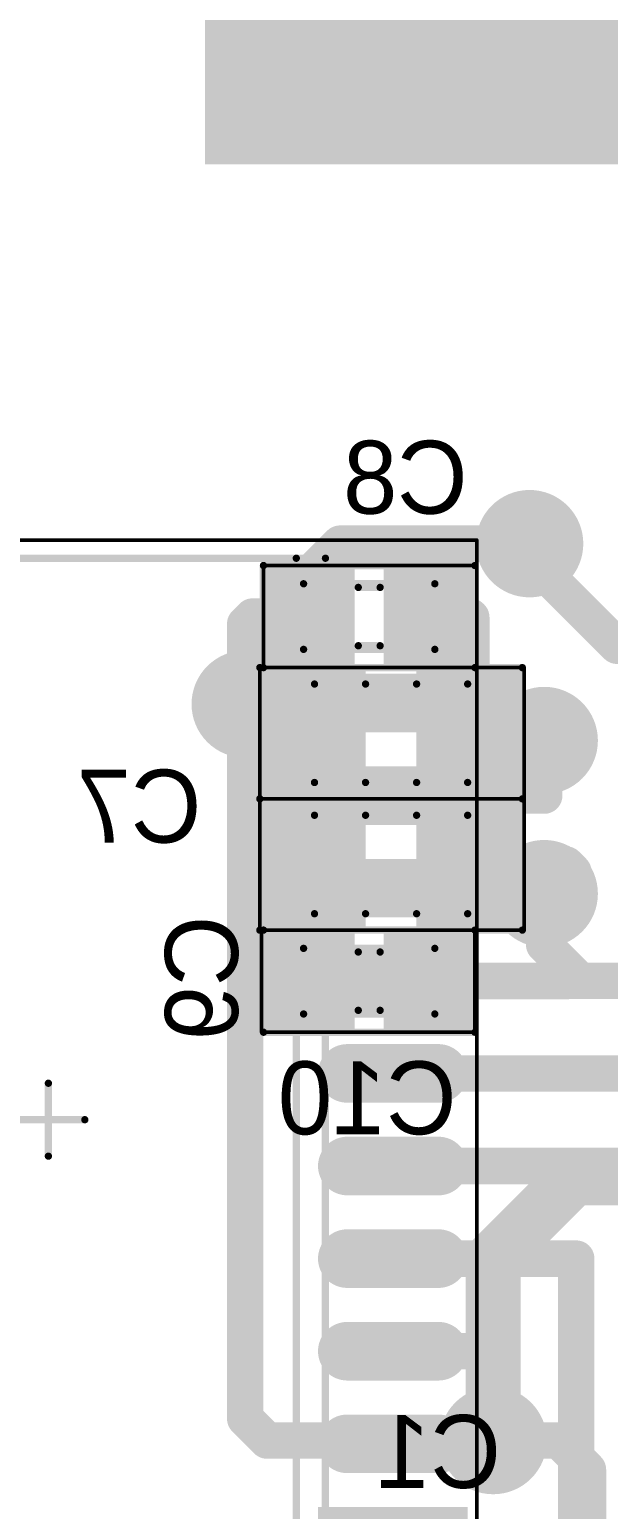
# Model space of a CAD drawing. Header units: millimetres. Extents: x 42.6 to 114.2, y 57.8 to 117.6.
# Drawn here: x 68.64 to 76.58, y 83.86 to 104.15 of the extents above; entities that cross this region are included whole.
import ezdxf

# ---------------------------------------------------------------- set-up
doc = ezdxf.new("R2010")
doc.units = ezdxf.units.MM
for name, color, linetype in [('BottomLayer', 5, 'Continuous'), ('BottomOverlay', 54, 'Continuous'), ('BottomPaste', 16, 'Continuous'), ('BottomSolder', 6, 'Continuous'), ('Mechanical13', 56, 'Continuous'), ('Mechanical15', 56, 'Continuous'), ('MultiLayer', 9, 'Continuous'), ('TopLayer', 1, 'Continuous'), ('TopOverlay', 2, 'Continuous'), ('TopPaste', 8, 'Continuous'), ('TopSolder', 216, 'Continuous'), ('ViaHoleLayer', 16, 'Continuous')]:
    doc.layers.add(name, color=color, linetype=linetype)

# ---------------------------------------------------------------- blocks, each defined once
blk = doc.blocks.new('SMD_C_0805_B_1319')
at = {"layer": 'BottomLayer'}
for points in [[(-1.65, 0.75), (-1.65, -0.75), (-0.45, 0.75), (-0.45, -0.75)], [(0.45, 0.75), (0.45, -0.75), (1.65, 0.75), (1.65, -0.75)]]:
    blk.add_solid(points, dxfattribs=at)
at = {"layer": 'BottomOverlay', "const_width": 0.1}
for points in [[(-1.8, -0.9), (-1.8, 0.9)], [(-1.8, 0.9), (1.8, 0.9)], [(1.8, -0.9), (1.8, 0.9)], [(-0.35, 0.675), (0.35, 0.675)], [(-0.35, -0.675), (0.35, -0.675)], [(-1.8, -0.9), (1.8, -0.9)]]:
    blk.add_lwpolyline(points, dxfattribs=at)
at = {"layer": 'BottomOverlay', "const_width": 0.05}
for points in [[(-1.825, 0.9, 1), (-1.775, 0.9, 1)], [(-1.825, 0.9, 1), (-1.775, 0.9, 1)], [(1.775, 0.9, 1), (1.825, 0.9, 1)], [(1.775, 0.9, 1), (1.825, 0.9, 1)], [(-0.375, 0.675, 1), (-0.325, 0.675, 1)], [(0.325, 0.675, 1), (0.375, 0.675, 1)], [(-0.375, -0.675, 1), (-0.325, -0.675, 1)], [(0.325, -0.675, 1), (0.375, -0.675, 1)], [(-1.825, -0.9, 1), (-1.775, -0.9, 1)], [(-1.825, -0.9, 1), (-1.775, -0.9, 1)], [(1.775, -0.9, 1), (1.825, -0.9, 1)], [(1.775, -0.9, 1), (1.825, -0.9, 1)]]:
    blk.add_lwpolyline(points, format="xyb", close=True, dxfattribs=at)
at = {"layer": 'BottomPaste'}
for points in [[(-1.65, 0.75), (-1.65, -0.75), (-0.45, 0.75), (-0.45, -0.75)], [(0.45, 0.75), (0.45, -0.75), (1.65, 0.75), (1.65, -0.75)]]:
    blk.add_solid(points, dxfattribs=at)
at = {"layer": 'BottomSolder'}
for points in [[(-1.752, 0.852), (-1.752, -0.852), (-0.348, 0.852), (-0.348, -0.852)], [(0.348, 0.852), (0.348, -0.852), (1.752, 0.852), (1.752, -0.852)]]:
    blk.add_solid(points, dxfattribs=at)
at = {"layer": 'Mechanical13', "const_width": 0.1}
for points in [[(-1.05, 0.675), (1.05, 0.675)], [(-1.05, -0.675), (-1.05, 0.675)], [(1.05, -0.675), (1.05, 0.675)], [(-1.05, -0.675), (1.05, -0.675)]]:
    blk.add_lwpolyline(points, dxfattribs=at)
at = {"layer": 'Mechanical13', "const_width": 0.05}
for points in [[(-1.075, 0.675, 1), (-1.025, 0.675, 1)], [(-1.075, 0.675, 1), (-1.025, 0.675, 1)], [(1.025, 0.675, 1), (1.075, 0.675, 1)], [(1.025, 0.675, 1), (1.075, 0.675, 1)], [(-1.075, -0.675, 1), (-1.025, -0.675, 1)], [(-1.075, -0.675, 1), (-1.025, -0.675, 1)], [(1.025, -0.675, 1), (1.075, -0.675, 1)], [(1.025, -0.675, 1), (1.075, -0.675, 1)]]:
    blk.add_lwpolyline(points, format="xyb", close=True, dxfattribs=at)
at = {"layer": 'Mechanical15', "const_width": 0.05}
for points in [[(-1.8, 0.9), (1.825, 0.9)], [(-1.8, -0.9), (-1.8, 0.9)], [(1.825, -0.9), (1.825, 0.9)], [(-1.8, -0.9), (1.825, -0.9)]]:
    blk.add_lwpolyline(points, dxfattribs=at)
at = {"layer": 'Mechanical15', "const_width": 0.025}
for points in [[(-1.812, 0.9, 1), (-1.787, 0.9, 1)], [(-1.812, 0.9, 1), (-1.787, 0.9, 1)], [(1.813, 0.9, 1), (1.837, 0.9, 1)], [(1.813, 0.9, 1), (1.837, 0.9, 1)], [(-1.812, -0.9, 1), (-1.787, -0.9, 1)], [(-1.812, -0.9, 1), (-1.787, -0.9, 1)], [(1.813, -0.9, 1), (1.837, -0.9, 1)], [(1.813, -0.9, 1), (1.837, -0.9, 1)]]:
    blk.add_lwpolyline(points, format="xyb", close=True, dxfattribs=at)
blk = doc.blocks.new('SMD_C_0603_B_1320')
at = {"layer": 'BottomLayer'}
for points in [[(-1.3, 0.55), (-1.3, -0.55), (-0.3, 0.55), (-0.3, -0.55)], [(0.3, 0.55), (0.3, -0.55), (1.3, 0.55), (1.3, -0.55)]]:
    blk.add_solid(points, dxfattribs=at)
at = {"layer": 'BottomOverlay', "const_width": 0.1}
for points in [[(-1.45, 0.7), (-1.45, -0.7)], [(1.45, 0.7), (-1.45, 0.7)], [(1.45, 0.7), (1.45, -0.7)], [(0.15, 0.4), (-0.15, 0.4)], [(0.15, -0.4), (-0.15, -0.4)], [(1.45, -0.7), (-1.45, -0.7)]]:
    blk.add_lwpolyline(points, dxfattribs=at)
at = {"layer": 'BottomOverlay', "const_width": 0.05}
for points in [[(-1.475, 0.7, 1), (-1.425, 0.7, 1)], [(-1.475, 0.7, 1), (-1.425, 0.7, 1)], [(1.425, 0.7, 1), (1.475, 0.7, 1)], [(1.425, 0.7, 1), (1.475, 0.7, 1)], [(-0.175, 0.4, 1), (-0.125, 0.4, 1)], [(0.125, 0.4, 1), (0.175, 0.4, 1)], [(-0.175, -0.4, 1), (-0.125, -0.4, 1)], [(0.125, -0.4, 1), (0.175, -0.4, 1)], [(-1.475, -0.7, 1), (-1.425, -0.7, 1)], [(-1.475, -0.7, 1), (-1.425, -0.7, 1)], [(1.425, -0.7, 1), (1.475, -0.7, 1)], [(1.425, -0.7, 1), (1.475, -0.7, 1)]]:
    blk.add_lwpolyline(points, format="xyb", close=True, dxfattribs=at)
at = {"layer": 'BottomPaste'}
for points in [[(-1.3, 0.55), (-1.3, -0.55), (-0.3, 0.55), (-0.3, -0.55)], [(0.3, 0.55), (0.3, -0.55), (1.3, 0.55), (1.3, -0.55)]]:
    blk.add_solid(points, dxfattribs=at)
at = {"layer": 'BottomSolder'}
for points in [[(-1.402, 0.652), (-1.402, -0.652), (-0.198, 0.652), (-0.198, -0.652)], [(0.198, 0.652), (0.198, -0.652), (1.402, 0.652), (1.402, -0.652)]]:
    blk.add_solid(points, dxfattribs=at)
at = {"layer": 'Mechanical13', "const_width": 0.1}
for points in [[(-0.9, 0.45), (-0.9, -0.45)], [(0.9, 0.45), (-0.9, 0.45)], [(0.9, 0.45), (0.9, -0.45)], [(0.9, -0.45), (-0.9, -0.45)]]:
    blk.add_lwpolyline(points, dxfattribs=at)
at = {"layer": 'Mechanical13', "const_width": 0.05}
for points in [[(-0.925, 0.45, 1), (-0.875, 0.45, 1)], [(-0.925, 0.45, 1), (-0.875, 0.45, 1)], [(0.875, 0.45, 1), (0.925, 0.45, 1)], [(0.875, 0.45, 1), (0.925, 0.45, 1)], [(-0.925, -0.45, 1), (-0.875, -0.45, 1)], [(-0.925, -0.45, 1), (-0.875, -0.45, 1)], [(0.875, -0.45, 1), (0.925, -0.45, 1)], [(0.875, -0.45, 1), (0.925, -0.45, 1)]]:
    blk.add_lwpolyline(points, format="xyb", close=True, dxfattribs=at)
at = {"layer": 'Mechanical15', "const_width": 0.05}
for points in [[(-1.475, 0.7), (-1.475, -0.7)], [(1.45, 0.7), (-1.475, 0.7)], [(1.45, 0.7), (1.45, -0.7)], [(1.45, -0.7), (-1.475, -0.7)]]:
    blk.add_lwpolyline(points, dxfattribs=at)
at = {"layer": 'Mechanical15', "const_width": 0.025}
for points in [[(-1.488, 0.7, 1), (-1.463, 0.7, 1)], [(-1.488, 0.7, 1), (-1.463, 0.7, 1)], [(1.438, 0.7, 1), (1.462, 0.7, 1)], [(1.438, 0.7, 1), (1.462, 0.7, 1)], [(-1.488, -0.7, 1), (-1.463, -0.7, 1)], [(-1.488, -0.7, 1), (-1.463, -0.7, 1)], [(1.438, -0.7, 1), (1.462, -0.7, 1)], [(1.438, -0.7, 1), (1.462, -0.7, 1)]]:
    blk.add_lwpolyline(points, format="xyb", close=True, dxfattribs=at)
blk = doc.blocks.new('SMD_C_0805_B_1321')
at = {"layer": 'BottomLayer'}
for points in [[(-1.65, 0.75), (-1.65, -0.75), (-0.45, 0.75), (-0.45, -0.75)], [(0.45, 0.75), (0.45, -0.75), (1.65, 0.75), (1.65, -0.75)]]:
    blk.add_solid(points, dxfattribs=at)
at = {"layer": 'BottomOverlay', "const_width": 0.1}
for points in [[(-1.8, -0.9), (-1.8, 0.9)], [(-1.8, 0.9), (1.8, 0.9)], [(1.8, -0.9), (1.8, 0.9)], [(-0.35, 0.675), (0.35, 0.675)], [(-0.35, -0.675), (0.35, -0.675)], [(-1.8, -0.9), (1.8, -0.9)]]:
    blk.add_lwpolyline(points, dxfattribs=at)
at = {"layer": 'BottomOverlay', "const_width": 0.05}
for points in [[(-1.825, 0.9, 1), (-1.775, 0.9, 1)], [(-1.825, 0.9, 1), (-1.775, 0.9, 1)], [(1.775, 0.9, 1), (1.825, 0.9, 1)], [(1.775, 0.9, 1), (1.825, 0.9, 1)], [(-0.375, 0.675, 1), (-0.325, 0.675, 1)], [(0.325, 0.675, 1), (0.375, 0.675, 1)], [(-0.375, -0.675, 1), (-0.325, -0.675, 1)], [(0.325, -0.675, 1), (0.375, -0.675, 1)], [(-1.825, -0.9, 1), (-1.775, -0.9, 1)], [(-1.825, -0.9, 1), (-1.775, -0.9, 1)], [(1.775, -0.9, 1), (1.825, -0.9, 1)], [(1.775, -0.9, 1), (1.825, -0.9, 1)]]:
    blk.add_lwpolyline(points, format="xyb", close=True, dxfattribs=at)
at = {"layer": 'BottomPaste'}
for points in [[(-1.65, 0.75), (-1.65, -0.75), (-0.45, 0.75), (-0.45, -0.75)], [(0.45, 0.75), (0.45, -0.75), (1.65, 0.75), (1.65, -0.75)]]:
    blk.add_solid(points, dxfattribs=at)
at = {"layer": 'BottomSolder'}
for points in [[(-1.752, 0.852), (-1.752, -0.852), (-0.348, 0.852), (-0.348, -0.852)], [(0.348, 0.852), (0.348, -0.852), (1.752, 0.852), (1.752, -0.852)]]:
    blk.add_solid(points, dxfattribs=at)
at = {"layer": 'Mechanical13', "const_width": 0.1}
for points in [[(-1.05, 0.675), (1.05, 0.675)], [(-1.05, -0.675), (-1.05, 0.675)], [(1.05, -0.675), (1.05, 0.675)], [(-1.05, -0.675), (1.05, -0.675)]]:
    blk.add_lwpolyline(points, dxfattribs=at)
at = {"layer": 'Mechanical13', "const_width": 0.05}
for points in [[(-1.075, 0.675, 1), (-1.025, 0.675, 1)], [(-1.075, 0.675, 1), (-1.025, 0.675, 1)], [(1.025, 0.675, 1), (1.075, 0.675, 1)], [(1.025, 0.675, 1), (1.075, 0.675, 1)], [(-1.075, -0.675, 1), (-1.025, -0.675, 1)], [(-1.075, -0.675, 1), (-1.025, -0.675, 1)], [(1.025, -0.675, 1), (1.075, -0.675, 1)], [(1.025, -0.675, 1), (1.075, -0.675, 1)]]:
    blk.add_lwpolyline(points, format="xyb", close=True, dxfattribs=at)
at = {"layer": 'Mechanical15', "const_width": 0.05}
for points in [[(-1.8, 0.9), (1.825, 0.9)], [(-1.8, -0.9), (-1.8, 0.9)], [(1.825, -0.9), (1.825, 0.9)], [(-1.8, -0.9), (1.825, -0.9)]]:
    blk.add_lwpolyline(points, dxfattribs=at)
at = {"layer": 'Mechanical15', "const_width": 0.025}
for points in [[(-1.812, 0.9, 1), (-1.787, 0.9, 1)], [(-1.812, 0.9, 1), (-1.787, 0.9, 1)], [(1.813, 0.9, 1), (1.837, 0.9, 1)], [(1.813, 0.9, 1), (1.837, 0.9, 1)], [(-1.812, -0.9, 1), (-1.787, -0.9, 1)], [(-1.812, -0.9, 1), (-1.787, -0.9, 1)], [(1.813, -0.9, 1), (1.837, -0.9, 1)], [(1.813, -0.9, 1), (1.837, -0.9, 1)]]:
    blk.add_lwpolyline(points, format="xyb", close=True, dxfattribs=at)
blk = doc.blocks.new('SMD_C_0603_B_1322')
at = {"layer": 'BottomLayer'}
for points in [[(-1.3, 0.55), (-1.3, -0.55), (-0.3, 0.55), (-0.3, -0.55)], [(0.3, 0.55), (0.3, -0.55), (1.3, 0.55), (1.3, -0.55)]]:
    blk.add_solid(points, dxfattribs=at)
at = {"layer": 'BottomOverlay', "const_width": 0.1}
for points in [[(-1.45, -0.7), (-1.45, 0.7)], [(-1.45, 0.7), (1.45, 0.7)], [(1.45, -0.7), (1.45, 0.7)], [(-0.15, 0.4), (0.15, 0.4)], [(-0.15, -0.4), (0.15, -0.4)], [(-1.45, -0.7), (1.45, -0.7)]]:
    blk.add_lwpolyline(points, dxfattribs=at)
at = {"layer": 'BottomOverlay', "const_width": 0.05}
for points in [[(-1.475, 0.7, 1), (-1.425, 0.7, 1)], [(-1.475, 0.7, 1), (-1.425, 0.7, 1)], [(1.425, 0.7, 1), (1.475, 0.7, 1)], [(1.425, 0.7, 1), (1.475, 0.7, 1)], [(-0.175, 0.4, 1), (-0.125, 0.4, 1)], [(0.125, 0.4, 1), (0.175, 0.4, 1)], [(-0.175, -0.4, 1), (-0.125, -0.4, 1)], [(0.125, -0.4, 1), (0.175, -0.4, 1)], [(-1.475, -0.7, 1), (-1.425, -0.7, 1)], [(-1.475, -0.7, 1), (-1.425, -0.7, 1)], [(1.425, -0.7, 1), (1.475, -0.7, 1)], [(1.425, -0.7, 1), (1.475, -0.7, 1)]]:
    blk.add_lwpolyline(points, format="xyb", close=True, dxfattribs=at)
at = {"layer": 'BottomPaste'}
for points in [[(-1.3, 0.55), (-1.3, -0.55), (-0.3, 0.55), (-0.3, -0.55)], [(0.3, 0.55), (0.3, -0.55), (1.3, 0.55), (1.3, -0.55)]]:
    blk.add_solid(points, dxfattribs=at)
at = {"layer": 'BottomSolder'}
for points in [[(-1.402, 0.652), (-1.402, -0.652), (-0.198, 0.652), (-0.198, -0.652)], [(0.198, 0.652), (0.198, -0.652), (1.402, 0.652), (1.402, -0.652)]]:
    blk.add_solid(points, dxfattribs=at)
at = {"layer": 'Mechanical13', "const_width": 0.1}
for points in [[(-0.9, -0.45), (-0.9, 0.45)], [(-0.9, 0.45), (0.9, 0.45)], [(0.9, -0.45), (0.9, 0.45)], [(-0.9, -0.45), (0.9, -0.45)]]:
    blk.add_lwpolyline(points, dxfattribs=at)
at = {"layer": 'Mechanical13', "const_width": 0.05}
for points in [[(-0.925, 0.45, 1), (-0.875, 0.45, 1)], [(-0.925, 0.45, 1), (-0.875, 0.45, 1)], [(0.875, 0.45, 1), (0.925, 0.45, 1)], [(0.875, 0.45, 1), (0.925, 0.45, 1)], [(-0.925, -0.45, 1), (-0.875, -0.45, 1)], [(-0.925, -0.45, 1), (-0.875, -0.45, 1)], [(0.875, -0.45, 1), (0.925, -0.45, 1)], [(0.875, -0.45, 1), (0.925, -0.45, 1)]]:
    blk.add_lwpolyline(points, format="xyb", close=True, dxfattribs=at)
at = {"layer": 'Mechanical15', "const_width": 0.05}
for points in [[(-1.475, -0.7), (-1.475, 0.7)], [(-1.475, 0.7), (1.45, 0.7)], [(1.45, -0.7), (1.45, 0.7)], [(-1.475, -0.7), (1.45, -0.7)]]:
    blk.add_lwpolyline(points, dxfattribs=at)
at = {"layer": 'Mechanical15', "const_width": 0.025}
for points in [[(-1.488, 0.7, 1), (-1.463, 0.7, 1)], [(-1.488, 0.7, 1), (-1.463, 0.7, 1)], [(1.438, 0.7, 1), (1.462, 0.7, 1)], [(1.438, 0.7, 1), (1.462, 0.7, 1)], [(-1.488, -0.7, 1), (-1.463, -0.7, 1)], [(-1.488, -0.7, 1), (-1.463, -0.7, 1)], [(1.438, -0.7, 1), (1.462, -0.7, 1)], [(1.438, -0.7, 1), (1.462, -0.7, 1)]]:
    blk.add_lwpolyline(points, format="xyb", close=True, dxfattribs=at)
blk = doc.blocks.new('SOIC_20_W__B_____RI_20_1__1329')
at = {"layer": 'Mechanical13', "const_width": 0.1}
for points in [[(-3.8, 7.7), (-3.8, -7.7)], [(3.8, 7.7), (-3.8, 7.7)], [(3.8, 7.7), (3.8, -7.7)], [(3.8, -7.7), (-3.8, -7.7)]]:
    blk.add_lwpolyline(points, dxfattribs=at)
at = {"layer": 'Mechanical13'}
for points, const_width in [([(-3.825, 7.7, 1), (-3.775, 7.7, 1)], 0.05), ([(-3.825, 7.7, 1), (-3.775, 7.7, 1)], 0.05), ([(3.775, 7.7, 1), (3.825, 7.7, 1)], 0.05), ([(3.775, 7.7, 1), (3.825, 7.7, 1)], 0.05), ([(-2.4, 6.8, 1), (-3.4, 6.8, 1)], 0.1), ([(-3.425, 6.8, 1), (-3.375, 6.8, 1)], 0.05), ([(-2.425, 6.8, 1), (-2.375, 6.8, 1)], 0.05), ([(-3.825, -7.7, 1), (-3.775, -7.7, 1)], 0.05), ([(-3.825, -7.7, 1), (-3.775, -7.7, 1)], 0.05), ([(3.775, -7.7, 1), (3.825, -7.7, 1)], 0.05), ([(3.775, -7.7, 1), (3.825, -7.7, 1)], 0.05)]:
    blk.add_lwpolyline(points, format="xyb", close=True, dxfattribs=dict(at, const_width=const_width))
at = {"layer": 'Mechanical15'}
for points, const_width in [([(-5.875, 7.95), (-5.875, -7.95)], 0.05), ([(5.875, 7.95), (-5.875, 7.95)], 0.05), ([(5.875, 7.95), (5.875, -7.95)], 0.05), ([(0, 0.5), (0, -0.5)], 0.1), ([(0.5, 0), (-0.5, 0)], 0.1), ([(5.875, -7.95), (-5.875, -7.95)], 0.05)]:
    blk.add_lwpolyline(points, dxfattribs=dict(at, const_width=const_width))
for points, const_width in [([(-5.887, 7.95, 1), (-5.863, 7.95, 1)], 0.025), ([(-5.887, 7.95, 1), (-5.863, 7.95, 1)], 0.025), ([(5.863, 7.95, 1), (5.887, 7.95, 1)], 0.025), ([(5.863, 7.95, 1), (5.887, 7.95, 1)], 0.025), ([(-0.025, 0.5, 1), (0.025, 0.5, 1)], 0.05), ([(-0.525, 0, 1), (-0.475, 0, 1)], 0.05), ([(0.475, 0, 1), (0.525, 0, 1)], 0.05), ([(-0.025, -0.5, 1), (0.025, -0.5, 1)], 0.05), ([(-5.887, -7.95, 1), (-5.863, -7.95, 1)], 0.025), ([(-5.887, -7.95, 1), (-5.863, -7.95, 1)], 0.025), ([(5.863, -7.95, 1), (5.887, -7.95, 1)], 0.025), ([(5.863, -7.95, 1), (5.887, -7.95, 1)], 0.025)]:
    blk.add_lwpolyline(points, format="xyb", close=True, dxfattribs=dict(at, const_width=const_width))
at = {"layer": 'TopLayer', "const_width": 0.6}
for points in [[(4.1, 5.715), (5.35, 5.715)], [(-5.35, 4.445), (-4.1, 4.445)], [(4.1, 4.445), (5.35, 4.445)], [(-5.35, 3.175), (-4.1, 3.175)], [(4.1, 3.175), (5.35, 3.175)], [(-5.35, 1.905), (-4.1, 1.905)], [(4.1, 1.905), (5.35, 1.905)], [(-5.35, 0.635), (-4.1, 0.635)], [(4.1, 0.635), (5.35, 0.635)], [(-5.35, -0.635), (-4.1, -0.635)], [(4.1, -0.635), (5.35, -0.635)], [(-5.35, -1.905), (-4.1, -1.905)], [(4.1, -1.905), (5.35, -1.905)], [(-5.35, -3.175), (-4.1, -3.175)], [(4.1, -3.175), (5.35, -3.175)], [(-5.35, -4.445), (-4.1, -4.445)], [(4.1, -4.445), (5.35, -4.445)], [(-5.35, -5.715), (-4.1, -5.715)], [(4.1, -5.715), (5.35, -5.715)]]:
    blk.add_lwpolyline(points, dxfattribs=at)
at = {"layer": 'TopLayer', "const_width": 0.3}
for points in [[(3.95, 5.715, 1), (4.25, 5.715, 1)], [(5.2, 5.715, 1), (5.5, 5.715, 1)], [(-5.5, 4.445, 1), (-5.2, 4.445, 1)], [(-4.25, 4.445, 1), (-3.95, 4.445, 1)], [(3.95, 4.445, 1), (4.25, 4.445, 1)], [(5.2, 4.445, 1), (5.5, 4.445, 1)], [(-5.5, 3.175, 1), (-5.2, 3.175, 1)], [(-4.25, 3.175, 1), (-3.95, 3.175, 1)], [(3.95, 3.175, 1), (4.25, 3.175, 1)], [(5.2, 3.175, 1), (5.5, 3.175, 1)], [(-5.5, 1.905, 1), (-5.2, 1.905, 1)], [(-4.25, 1.905, 1), (-3.95, 1.905, 1)], [(3.95, 1.905, 1), (4.25, 1.905, 1)], [(5.2, 1.905, 1), (5.5, 1.905, 1)], [(-5.5, 0.635, 1), (-5.2, 0.635, 1)], [(-4.25, 0.635, 1), (-3.95, 0.635, 1)], [(3.95, 0.635, 1), (4.25, 0.635, 1)], [(5.2, 0.635, 1), (5.5, 0.635, 1)], [(-5.5, -0.635, 1), (-5.2, -0.635, 1)], [(-4.25, -0.635, 1), (-3.95, -0.635, 1)], [(3.95, -0.635, 1), (4.25, -0.635, 1)], [(5.2, -0.635, 1), (5.5, -0.635, 1)], [(-5.5, -1.905, 1), (-5.2, -1.905, 1)], [(-4.25, -1.905, 1), (-3.95, -1.905, 1)], [(3.95, -1.905, 1), (4.25, -1.905, 1)], [(5.2, -1.905, 1), (5.5, -1.905, 1)], [(-5.5, -3.175, 1), (-5.2, -3.175, 1)], [(-4.25, -3.175, 1), (-3.95, -3.175, 1)], [(3.95, -3.175, 1), (4.25, -3.175, 1)], [(5.2, -3.175, 1), (5.5, -3.175, 1)], [(-5.5, -4.445, 1), (-5.2, -4.445, 1)], [(-4.25, -4.445, 1), (-3.95, -4.445, 1)], [(3.95, -4.445, 1), (4.25, -4.445, 1)], [(5.2, -4.445, 1), (5.5, -4.445, 1)], [(-5.5, -5.715, 1), (-5.2, -5.715, 1)], [(-4.25, -5.715, 1), (-3.95, -5.715, 1)], [(3.95, -5.715, 1), (4.25, -5.715, 1)], [(5.2, -5.715, 1), (5.5, -5.715, 1)]]:
    blk.add_lwpolyline(points, format="xyb", close=True, dxfattribs=at)
at = {"layer": 'TopLayer'}
blk.add_solid([(-3.8, 5.415), (-3.8, 6.015), (-5.65, 5.415), (-5.65, 6.015)], dxfattribs=at)
at = {"layer": 'TopOverlay', "const_width": 0.1}
for points in [[(-3.4, 7.7), (-3.4, -7.7)], [(3.4, 7.7), (-3.4, 7.7)], [(3.4, 7.7), (3.4, -7.7)], [(3.4, -7.7), (-3.4, -7.7)]]:
    blk.add_lwpolyline(points, dxfattribs=at)
at = {"layer": 'TopOverlay'}
for points, const_width in [([(-3.425, 7.7, 1), (-3.375, 7.7, 1)], 0.05), ([(-3.425, 7.7, 1), (-3.375, 7.7, 1)], 0.05), ([(3.375, 7.7, 1), (3.425, 7.7, 1)], 0.05), ([(3.375, 7.7, 1), (3.425, 7.7, 1)], 0.05), ([(-2.15, 6.75, 1), (-2.75, 6.75, 1)], 0.6), ([(-2.9, 6.75, 1), (-2.6, 6.75, 1)], 0.3), ([(-2.3, 6.75, 1), (-2, 6.75, 1)], 0.3), ([(-4.6, 6.565, 1), (-4.85, 6.565, 1)], 0.25), ([(-4.912, 6.565, 1), (-4.788, 6.565, 1)], 0.125), ([(-4.662, 6.565, 1), (-4.537, 6.565, 1)], 0.125), ([(-3.425, -7.7, 1), (-3.375, -7.7, 1)], 0.05), ([(-3.425, -7.7, 1), (-3.375, -7.7, 1)], 0.05), ([(3.375, -7.7, 1), (3.425, -7.7, 1)], 0.05), ([(3.375, -7.7, 1), (3.425, -7.7, 1)], 0.05)]:
    blk.add_lwpolyline(points, format="xyb", close=True, dxfattribs=dict(at, const_width=const_width))
at = {"layer": 'TopPaste', "const_width": 0.6}
for points in [[(4.1, 5.715), (5.35, 5.715)], [(-5.35, 4.445), (-4.1, 4.445)], [(4.1, 4.445), (5.35, 4.445)], [(-5.35, 3.175), (-4.1, 3.175)], [(4.1, 3.175), (5.35, 3.175)], [(-5.35, 1.905), (-4.1, 1.905)], [(4.1, 1.905), (5.35, 1.905)], [(-5.35, 0.635), (-4.1, 0.635)], [(4.1, 0.635), (5.35, 0.635)], [(-5.35, -0.635), (-4.1, -0.635)], [(4.1, -0.635), (5.35, -0.635)], [(-5.35, -1.905), (-4.1, -1.905)], [(4.1, -1.905), (5.35, -1.905)], [(-5.35, -3.175), (-4.1, -3.175)], [(4.1, -3.175), (5.35, -3.175)], [(-5.35, -4.445), (-4.1, -4.445)], [(4.1, -4.445), (5.35, -4.445)], [(-5.35, -5.715), (-4.1, -5.715)], [(4.1, -5.715), (5.35, -5.715)]]:
    blk.add_lwpolyline(points, dxfattribs=at)
at = {"layer": 'TopPaste', "const_width": 0.3}
for points in [[(3.95, 5.715, 1), (4.25, 5.715, 1)], [(5.2, 5.715, 1), (5.5, 5.715, 1)], [(-5.5, 4.445, 1), (-5.2, 4.445, 1)], [(-4.25, 4.445, 1), (-3.95, 4.445, 1)], [(3.95, 4.445, 1), (4.25, 4.445, 1)], [(5.2, 4.445, 1), (5.5, 4.445, 1)], [(-5.5, 3.175, 1), (-5.2, 3.175, 1)], [(-4.25, 3.175, 1), (-3.95, 3.175, 1)], [(3.95, 3.175, 1), (4.25, 3.175, 1)], [(5.2, 3.175, 1), (5.5, 3.175, 1)], [(-5.5, 1.905, 1), (-5.2, 1.905, 1)], [(-4.25, 1.905, 1), (-3.95, 1.905, 1)], [(3.95, 1.905, 1), (4.25, 1.905, 1)], [(5.2, 1.905, 1), (5.5, 1.905, 1)], [(-5.5, 0.635, 1), (-5.2, 0.635, 1)], [(-4.25, 0.635, 1), (-3.95, 0.635, 1)], [(3.95, 0.635, 1), (4.25, 0.635, 1)], [(5.2, 0.635, 1), (5.5, 0.635, 1)], [(-5.5, -0.635, 1), (-5.2, -0.635, 1)], [(-4.25, -0.635, 1), (-3.95, -0.635, 1)], [(3.95, -0.635, 1), (4.25, -0.635, 1)], [(5.2, -0.635, 1), (5.5, -0.635, 1)], [(-5.5, -1.905, 1), (-5.2, -1.905, 1)], [(-4.25, -1.905, 1), (-3.95, -1.905, 1)], [(3.95, -1.905, 1), (4.25, -1.905, 1)], [(5.2, -1.905, 1), (5.5, -1.905, 1)], [(-5.5, -3.175, 1), (-5.2, -3.175, 1)], [(-4.25, -3.175, 1), (-3.95, -3.175, 1)], [(3.95, -3.175, 1), (4.25, -3.175, 1)], [(5.2, -3.175, 1), (5.5, -3.175, 1)], [(-5.5, -4.445, 1), (-5.2, -4.445, 1)], [(-4.25, -4.445, 1), (-3.95, -4.445, 1)], [(3.95, -4.445, 1), (4.25, -4.445, 1)], [(5.2, -4.445, 1), (5.5, -4.445, 1)], [(-5.5, -5.715, 1), (-5.2, -5.715, 1)], [(-4.25, -5.715, 1), (-3.95, -5.715, 1)], [(3.95, -5.715, 1), (4.25, -5.715, 1)], [(5.2, -5.715, 1), (5.5, -5.715, 1)]]:
    blk.add_lwpolyline(points, format="xyb", close=True, dxfattribs=at)
at = {"layer": 'TopPaste'}
blk.add_solid([(-3.8, 5.415), (-3.8, 6.015), (-5.65, 5.415), (-5.65, 6.015)], dxfattribs=at)
at = {"layer": 'TopSolder', "const_width": 0.803}
for points in [[(4.1, 5.715), (5.35, 5.715)], [(-5.35, 4.445), (-4.1, 4.445)], [(4.1, 4.445), (5.35, 4.445)], [(-5.35, 3.175), (-4.1, 3.175)], [(4.1, 3.175), (5.35, 3.175)], [(-5.35, 1.905), (-4.1, 1.905)], [(4.1, 1.905), (5.35, 1.905)], [(-5.35, 0.635), (-4.1, 0.635)], [(4.1, 0.635), (5.35, 0.635)], [(-5.35, -0.635), (-4.1, -0.635)], [(4.1, -0.635), (5.35, -0.635)], [(-5.35, -1.905), (-4.1, -1.905)], [(4.1, -1.905), (5.35, -1.905)], [(-5.35, -3.175), (-4.1, -3.175)], [(4.1, -3.175), (5.35, -3.175)], [(-5.35, -4.445), (-4.1, -4.445)], [(4.1, -4.445), (5.35, -4.445)], [(-5.35, -5.715), (-4.1, -5.715)], [(4.1, -5.715), (5.35, -5.715)]]:
    blk.add_lwpolyline(points, dxfattribs=at)
at = {"layer": 'TopSolder', "const_width": 0.402}
for points in [[(3.899, 5.715, 1), (4.301, 5.715, 1)], [(5.149, 5.715, 1), (5.551, 5.715, 1)], [(-5.551, 4.445, 1), (-5.149, 4.445, 1)], [(-4.301, 4.445, 1), (-3.899, 4.445, 1)], [(3.899, 4.445, 1), (4.301, 4.445, 1)], [(5.149, 4.445, 1), (5.551, 4.445, 1)], [(-5.551, 3.175, 1), (-5.149, 3.175, 1)], [(-4.301, 3.175, 1), (-3.899, 3.175, 1)], [(3.899, 3.175, 1), (4.301, 3.175, 1)], [(5.149, 3.175, 1), (5.551, 3.175, 1)], [(-5.551, 1.905, 1), (-5.149, 1.905, 1)], [(-4.301, 1.905, 1), (-3.899, 1.905, 1)], [(3.899, 1.905, 1), (4.301, 1.905, 1)], [(5.149, 1.905, 1), (5.551, 1.905, 1)], [(-5.551, 0.635, 1), (-5.149, 0.635, 1)], [(-4.301, 0.635, 1), (-3.899, 0.635, 1)], [(3.899, 0.635, 1), (4.301, 0.635, 1)], [(5.149, 0.635, 1), (5.551, 0.635, 1)], [(-5.551, -0.635, 1), (-5.149, -0.635, 1)], [(-4.301, -0.635, 1), (-3.899, -0.635, 1)], [(3.899, -0.635, 1), (4.301, -0.635, 1)], [(5.149, -0.635, 1), (5.551, -0.635, 1)], [(-5.551, -1.905, 1), (-5.149, -1.905, 1)], [(-4.301, -1.905, 1), (-3.899, -1.905, 1)], [(3.899, -1.905, 1), (4.301, -1.905, 1)], [(5.149, -1.905, 1), (5.551, -1.905, 1)], [(-5.551, -3.175, 1), (-5.149, -3.175, 1)], [(-4.301, -3.175, 1), (-3.899, -3.175, 1)], [(3.899, -3.175, 1), (4.301, -3.175, 1)], [(5.149, -3.175, 1), (5.551, -3.175, 1)], [(-5.551, -4.445, 1), (-5.149, -4.445, 1)], [(-4.301, -4.445, 1), (-3.899, -4.445, 1)], [(3.899, -4.445, 1), (4.301, -4.445, 1)], [(5.149, -4.445, 1), (5.551, -4.445, 1)], [(-5.551, -5.715, 1), (-5.149, -5.715, 1)], [(-4.301, -5.715, 1), (-3.899, -5.715, 1)], [(3.899, -5.715, 1), (4.301, -5.715, 1)], [(5.149, -5.715, 1), (5.551, -5.715, 1)]]:
    blk.add_lwpolyline(points, format="xyb", close=True, dxfattribs=at)
at = {"layer": 'TopSolder'}
blk.add_solid([(-3.698, 5.313), (-3.698, 6.117), (-5.752, 5.313), (-5.752, 6.117)], dxfattribs=at)

msp = doc.modelspace()

# ---------------------------------------------------------------- linework, layer by layer
at = {"layer": 'BottomLayer'}
for points, const_width in [([(75.182, 97.1, 1), (75.817, 97.1, 1)], 0.635), ([(75.375, 97.1, 1), (75.625, 97.1, 1)], 0.25), ([(75.375, 96.9, 1), (75.625, 96.9, 1)], 0.25), ([(75.375, 96.9, 1), (75.625, 96.9, 1)], 0.25), ([(71.475, 96, 1), (71.725, 96, 1)], 0.25), ([(71.475, 96, 1), (71.725, 96, 1)], 0.25), ([(71.575, 96.1, 1), (71.825, 96.1, 1)], 0.25), ([(71.575, 96.1, 1), (71.825, 96.1, 1)], 0.25), ([(72.375, 96.1, 1), (72.625, 96.1, 1)], 0.25), ([(73.975, 96.1, 1), (74.225, 96.1, 1)], 0.25), ([(74.564, 96.1, 1), (74.814, 96.1, 1)], 0.25), ([(74.564, 96.1, 1), (74.814, 96.1, 1)], 0.25), ([(74.575, 96.089, 1), (74.825, 96.089, 1)], 0.25), ([(74.575, 96.089, 1), (74.825, 96.089, 1)], 0.25), ([(76.575, 95.7, 1), (76.825, 95.7, 1)], 0.25), ([(76.575, 95.7, 1), (76.825, 95.7, 1)], 0.25), ([(71.282, 94.9, 1), (71.917, 94.9, 1)], 0.635), ([(71.475, 94.9, 1), (71.725, 94.9, 1)], 0.25), ([(71.475, 94.9, 1), (71.725, 94.9, 1)], 0.25), ([(71.475, 94.9, 1), (71.725, 94.9, 1)], 0.25), ([(75.382, 94.4, 1), (76.017, 94.4, 1)], 0.635), ([(74.575, 94.55, 1), (74.825, 94.55, 1)], 0.25), ([(74.575, 94.55, 1), (74.825, 94.55, 1)], 0.25), ([(71.875, 94.5, 1), (72.125, 94.5, 1)], 0.25), ([(71.875, 94.5, 1), (72.125, 94.5, 1)], 0.25), ([(72.425, 94.5, 1), (72.675, 94.5, 1)], 0.25), ([(74.525, 94.5, 1), (74.775, 94.5, 1)], 0.25), ([(74.525, 94.5, 1), (74.775, 94.5, 1)], 0.25), ([(75.025, 94.4, 1), (75.275, 94.4, 1)], 0.25), ([(75.025, 94.4, 1), (75.275, 94.4, 1)], 0.25), ([(75.575, 94.4, 1), (75.825, 94.4, 1)], 0.25), ([(74.825, 94.2, 1), (75.075, 94.2, 1)], 0.25), ([(74.825, 94.2, 1), (75.075, 94.2, 1)], 0.25), ([(71.475, 92.7, 1), (71.725, 92.7, 1)], 0.25), ([(71.475, 92.7, 1), (71.725, 92.7, 1)], 0.25), ([(71.475, 92.7, 1), (71.725, 92.7, 1)], 0.25), ([(72.425, 92.7, 1), (72.675, 92.7, 1)], 0.25), ([(74.525, 92.7, 1), (74.775, 92.7, 1)], 0.25), ([(75.875, 92.7, 1), (76.125, 92.7, 1)], 0.25), ([(75.875, 92.7, 1), (76.125, 92.7, 1)], 0.25), ([(75.382, 92.3, 1), (76.017, 92.3, 1)], 0.635), ([(75.975, 92.6, 1), (76.225, 92.6, 1)], 0.25), ([(75.975, 92.6, 1), (76.225, 92.6, 1)], 0.25), ([(75.575, 92.3, 1), (75.825, 92.3, 1)], 0.25), ([(75.575, 92.3, 1), (75.825, 92.3, 1)], 0.25), ([(75.675, 92.3, 1), (75.925, 92.3, 1)], 0.25), ([(75.675, 92.3, 1), (75.925, 92.3, 1)], 0.25), ([(75.575, 91.6, 1), (75.825, 91.6, 1)], 0.25), ([(75.575, 91.6, 1), (75.825, 91.6, 1)], 0.25), ([(71.575, 91.1, 1), (71.825, 91.1, 1)], 0.25), ([(71.575, 91.1, 1), (71.825, 91.1, 1)], 0.25), ([(72.375, 91.1, 1), (72.625, 91.1, 1)], 0.25), ([(73.975, 91.1, 1), (74.225, 91.1, 1)], 0.25), ([(75.875, 91.1, 1), (76.125, 91.1, 1)], 0.25), ([(75.875, 91.1, 1), (76.125, 91.1, 1)], 0.25), ([(75.975, 91.2, 1), (76.225, 91.2, 1)], 0.25), ([(75.975, 91.2, 1), (76.225, 91.2, 1)], 0.25), ([(71.475, 91, 1), (71.725, 91, 1)], 0.25), ([(71.475, 91, 1), (71.725, 91, 1)], 0.25), ([(71.475, 91, 1), (71.725, 91, 1)], 0.25), ([(75.912, 88.4, 1), (76.287, 88.4, 1)], 0.375), ([(75.912, 88.4, 1), (76.287, 88.4, 1)], 0.375), ([(74.812, 87.3, 1), (75.188, 87.3, 1)], 0.375), ([(74.812, 87.3, 1), (75.188, 87.3, 1)], 0.375), ([(71.475, 85.1, 1), (71.725, 85.1, 1)], 0.25), ([(71.475, 85.1, 1), (71.725, 85.1, 1)], 0.25), ([(74.682, 84.8, 1), (75.317, 84.8, 1)], 0.635), ([(71.775, 84.8, 1), (72.025, 84.8, 1)], 0.25), ([(71.775, 84.8, 1), (72.025, 84.8, 1)], 0.25), ([(74.812, 84.8, 1), (75.188, 84.8, 1)], 0.375), ([(74.875, 84.8, 1), (75.125, 84.8, 1)], 0.25), ([(74.875, 84.8, 1), (75.125, 84.8, 1)], 0.25), ([(75.775, 84.8, 1), (76.025, 84.8, 1)], 0.25), ([(75.775, 84.8, 1), (76.025, 84.8, 1)], 0.25), ([(76.175, 84.4, 1), (76.425, 84.4, 1)], 0.25), ([(76.175, 84.4, 1), (76.425, 84.4, 1)], 0.25)]:
    msp.add_lwpolyline(points, format="xyb", close=True, dxfattribs=dict(at, const_width=const_width))
for points, const_width in [([(75.5, 96.9), (75.5, 97.1)], 0.5), ([(75.5, 96.9), (76.7, 95.7)], 0.5), ([(71.6, 96), (71.7, 96.1)], 0.5), ([(71.6, 94.9), (71.6, 96)], 0.5), ([(71.7, 96.1), (72.5, 96.1)], 0.5), ([(74.1, 96.1), (74.689, 96.1)], 0.5), ([(74.689, 96.1), (74.7, 96.089)], 0.5), ([(74.7, 94.55), (74.7, 96.089)], 0.5), ([(76.7, 95.7), (81.4, 95.7)], 0.5), ([(71.6, 94.9), (72, 94.5)], 0.5), ([(71.6, 92.7), (71.6, 94.9)], 0.5), ([(74.65, 94.5), (74.7, 94.55)], 0.5), ([(72, 94.5), (72.55, 94.5)], 0.5), ([(74.65, 94.5), (74.95, 94.2)], 0.5), ([(74.95, 94.2), (75.15, 94.4)], 0.5), ([(75.15, 94.4), (75.7, 94.4)], 0.5), ([(71.6, 92.7), (72.55, 92.7)], 0.5), ([(71.6, 91), (71.6, 92.7)], 0.5), ([(74.65, 92.7), (76, 92.7)], 0.5), ([(76, 92.7), (76.1, 92.6)], 0.5), ([(75.8, 92.3), (76.1, 92.6)], 0.5), ([(75.7, 91.6), (75.7, 92.3)], 0.5), ([(75.7, 92.3), (75.8, 92.3)], 0.5), ([(75.7, 91.6), (76.1, 91.2)], 0.5), ([(71.6, 91), (71.7, 91.1)], 0.5), ([(71.7, 91.1), (72.5, 91.1)], 0.5), ([(74.1, 91.1), (76, 91.1)], 0.5), ([(76, 91.1), (76.1, 91.2)], 0.5), ([(71.6, 85.1), (71.6, 91)], 0.5), ([(75, 87.3), (76.1, 88.4)], 0.75), ([(76.1, 88.4), (81.9, 88.4)], 0.75), ([(75, 84.8), (75, 87.3)], 0.75), ([(71.6, 85.1), (71.9, 84.8)], 0.5), ([(71.9, 84.8), (75, 84.8)], 0.5), ([(75, 84.8), (75.9, 84.8)], 0.5), ([(75.9, 84.8), (76.3, 84.4)], 0.5), ([(76.3, 82.6), (76.3, 84.4)], 0.5)]:
    msp.add_lwpolyline(points, dxfattribs=dict(at, const_width=const_width))
at = {"layer": 'BottomSolder', "const_width": 0.737}
for points in [[(75.132, 97.1, 1), (75.868, 97.1, 1)], [(71.232, 94.9, 1), (71.968, 94.9, 1)], [(75.332, 94.4, 1), (76.068, 94.4, 1)], [(75.332, 92.3, 1), (76.068, 92.3, 1)], [(74.632, 84.8, 1), (75.368, 84.8, 1)]]:
    msp.add_lwpolyline(points, format="xyb", close=True, dxfattribs=at)
at = {"layer": 'MultiLayer', "const_width": 0.635}
for points in [[(75.182, 97.1, 1), (75.817, 97.1, 1)], [(71.282, 94.9, 1), (71.917, 94.9, 1)], [(75.382, 94.4, 1), (76.017, 94.4, 1)], [(75.382, 92.3, 1), (76.017, 92.3, 1)], [(74.682, 84.8, 1), (75.317, 84.8, 1)]]:
    msp.add_lwpolyline(points, format="xyb", close=True, dxfattribs=at)
at = {"layer": 'TopLayer'}
for points, const_width in [([(75.182, 97.1, 1), (75.817, 97.1, 1)], 0.635), ([(72.775, 97.1, 1), (73.025, 97.1, 1)], 0.25), ([(72.775, 97.1, 1), (73.025, 97.1, 1)], 0.25), ([(75.375, 97.1, 1), (75.625, 97.1, 1)], 0.25), ([(71.475, 95.8, 1), (71.725, 95.8, 1)], 0.25), ([(71.475, 95.8, 1), (71.725, 95.8, 1)], 0.25), ([(71.282, 94.9, 1), (71.917, 94.9, 1)], 0.635), ([(71.475, 94.9, 1), (71.725, 94.9, 1)], 0.25), ([(71.475, 94.9, 1), (71.725, 94.9, 1)], 0.25), ([(73.485, 94.9, 1), (73.735, 94.9, 1)], 0.25), ([(73.485, 94.9, 1), (73.735, 94.9, 1)], 0.25), ([(73.5, 94.915, 1), (73.75, 94.915, 1)], 0.25), ([(75.382, 94.4, 1), (76.017, 94.4, 1)], 0.635), ([(75.575, 94.4, 1), (75.825, 94.4, 1)], 0.25), ([(73.5, 93.645, 1), (73.75, 93.645, 1)], 0.25), ([(75.575, 93.645, 1), (75.825, 93.645, 1)], 0.25), ([(75.575, 93.645, 1), (75.825, 93.645, 1)], 0.25), ([(75.382, 92.3, 1), (76.017, 92.3, 1)], 0.635), ([(73.5, 92.375, 1), (73.75, 92.375, 1)], 0.25), ([(75.575, 92.3, 1), (75.825, 92.3, 1)], 0.25), ([(75.825, 92.3, 1), (76.075, 92.3, 1)], 0.25), ([(75.825, 92.3, 1), (76.075, 92.3, 1)], 0.25), ([(75.9, 92.375, 1), (76.15, 92.375, 1)], 0.25), ([(75.9, 92.375, 1), (76.15, 92.375, 1)], 0.25), ([(73.5, 91.105, 1), (73.75, 91.105, 1)], 0.25), ([(73.5, 89.835, 1), (73.75, 89.835, 1)], 0.25), ([(73.5, 88.565, 1), (73.75, 88.565, 1)], 0.25), ([(73.5, 87.295, 1), (73.75, 87.295, 1)], 0.25), ([(76.014, 87.295, 1), (76.264, 87.295, 1)], 0.25), ([(76.014, 87.295, 1), (76.264, 87.295, 1)], 0.25), ([(73.5, 86.025, 1), (73.75, 86.025, 1)], 0.25), ([(74.65, 86.025, 1), (74.9, 86.025, 1)], 0.25), ([(74.65, 86.025, 1), (74.9, 86.025, 1)], 0.25), ([(74.83, 85.845, 1), (75.08, 85.845, 1)], 0.25), ([(74.83, 85.845, 1), (75.08, 85.845, 1)], 0.25), ([(74.682, 84.8, 1), (75.317, 84.8, 1)], 0.635), ([(73.5, 84.755, 1), (73.75, 84.755, 1)], 0.25), ([(74.83, 84.755, 1), (75.08, 84.755, 1)], 0.25), ([(74.83, 84.755, 1), (75.08, 84.755, 1)], 0.25)]:
    msp.add_lwpolyline(points, format="xyb", close=True, dxfattribs=dict(at, const_width=const_width))
at = {"layer": 'TopLayer', "const_width": 0.5}
for points in [[(71.6, 95.8), (72.9, 97.1)], [(72.9, 97.1), (75.5, 97.1)], [(71.6, 94.9), (71.6, 95.8)], [(71.6, 94.9), (73.61, 94.9)], [(73.61, 94.9), (73.625, 94.915)], [(75.7, 93.645), (75.7, 94.4)], [(73.625, 93.645), (75.7, 93.645)], [(73.625, 92.375), (76.025, 92.375)], [(75.7, 92.3), (75.95, 92.3)], [(75.95, 92.3), (76.025, 92.375)], [(73.625, 91.105), (76.895, 91.105)], [(73.625, 89.835), (77.035, 89.835)], [(73.625, 88.565), (78.735, 88.565)], [(73.625, 87.295), (76.139, 87.295)], [(76.139, 76.275), (76.139, 87.295)], [(73.625, 86.025), (74.775, 86.025)], [(74.775, 86.025), (74.955, 85.845)], [(74.955, 84.755), (74.955, 85.845)], [(73.625, 84.755), (74.955, 84.755)]]:
    msp.add_lwpolyline(points, dxfattribs=at)
at = {"layer": 'TopOverlay'}
msp.add_solid([(71.05, 102.3), (85.5, 102.3), (71.05, 107.875), (85.5, 107.875)], dxfattribs=at)
at = {"layer": 'TopSolder', "const_width": 0.737}
for points in [[(75.132, 97.1, 1), (75.868, 97.1, 1)], [(71.232, 94.9, 1), (71.968, 94.9, 1)], [(75.332, 94.4, 1), (76.068, 94.4, 1)], [(75.332, 92.3, 1), (76.068, 92.3, 1)], [(74.632, 84.8, 1), (75.368, 84.8, 1)]]:
    msp.add_lwpolyline(points, format="xyb", close=True, dxfattribs=at)
at = {"layer": 'ViaHoleLayer', "const_width": 0.35}
for points in [[(75.325, 97.1, 1), (75.675, 97.1, 1)], [(71.425, 94.9, 1), (71.775, 94.9, 1)], [(75.525, 94.4, 1), (75.875, 94.4, 1)], [(75.525, 92.3, 1), (75.875, 92.3, 1)], [(74.825, 84.8, 1), (75.175, 84.8, 1)]]:
    msp.add_lwpolyline(points, format="xyb", close=True, dxfattribs=at)

# ---------------------------------------------------------------- block references
for name, p, rotation in [('SOIC_20_W__B_____RI_20_1__1329', (68.9, 89.2), 180), ('SMD_C_0603_B_1320', (73.3, 96.1), 180), ('SMD_C_0805_B_1319', (73.6, 94.5), 360), ('SMD_C_0805_B_1321', (73.6, 92.7), 360), ('SMD_C_0603_B_1322', (73.3, 91.1), 360)]:
    msp.add_blockref(name, p, dxfattribs=dict(rotation=rotation))

# ---------------------------------------------------------------- texts
at = {"layer": 'BottomOverlay', "text_generation_flag": 2}
for s, p in [('C8', (74.651, 97.511)), ('C7', (71, 93)), ('C10', (74.5, 89)), ('C1', (75.108, 84.15))]:
    msp.add_text(s, height=1, dxfattribs=at).set_placement(p)
msp.add_text('C9', height=1, rotation=90, dxfattribs=at).set_placement((71.5, 92))

doc.saveas('drawing.dxf')
